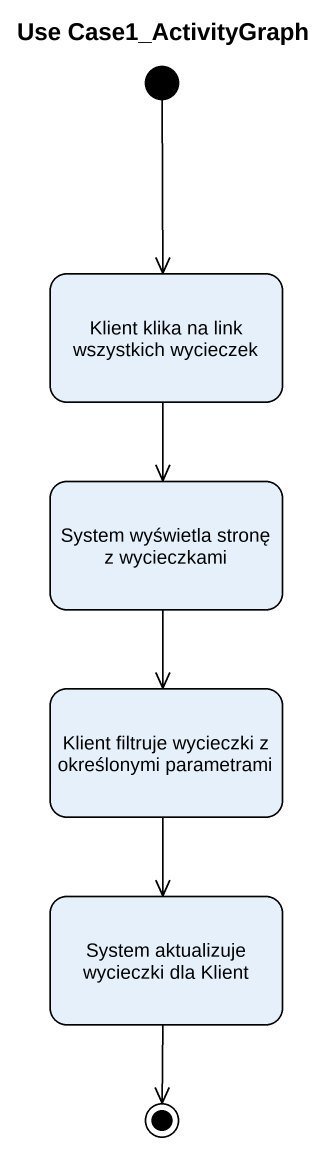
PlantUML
@startuml
title Use Case1_ActivityGraph
hide empty description
state "Klient klika na link wszystkich wycieczek" as Klient_klika_na_link
state "System wyświetla stronę z wycieczkami" as System_wyświetla_stronę_z
state "Klient filtruje wycieczki z określonymi parametrami" as Klient_filtruje_wycieczki_z
state "System aktualizuje wycieczki dla Klient" as System_aktualizuje
[*] --> Klient_klika_na_link
Klient_klika_na_link --> System_wyświetla_stronę_z
System_wyświetla_stronę_z --> Klient_filtruje_wycieczki_z
Klient_filtruje_wycieczki_z --> System_aktualizuje
System_aktualizuje --> [*]
@enduml
